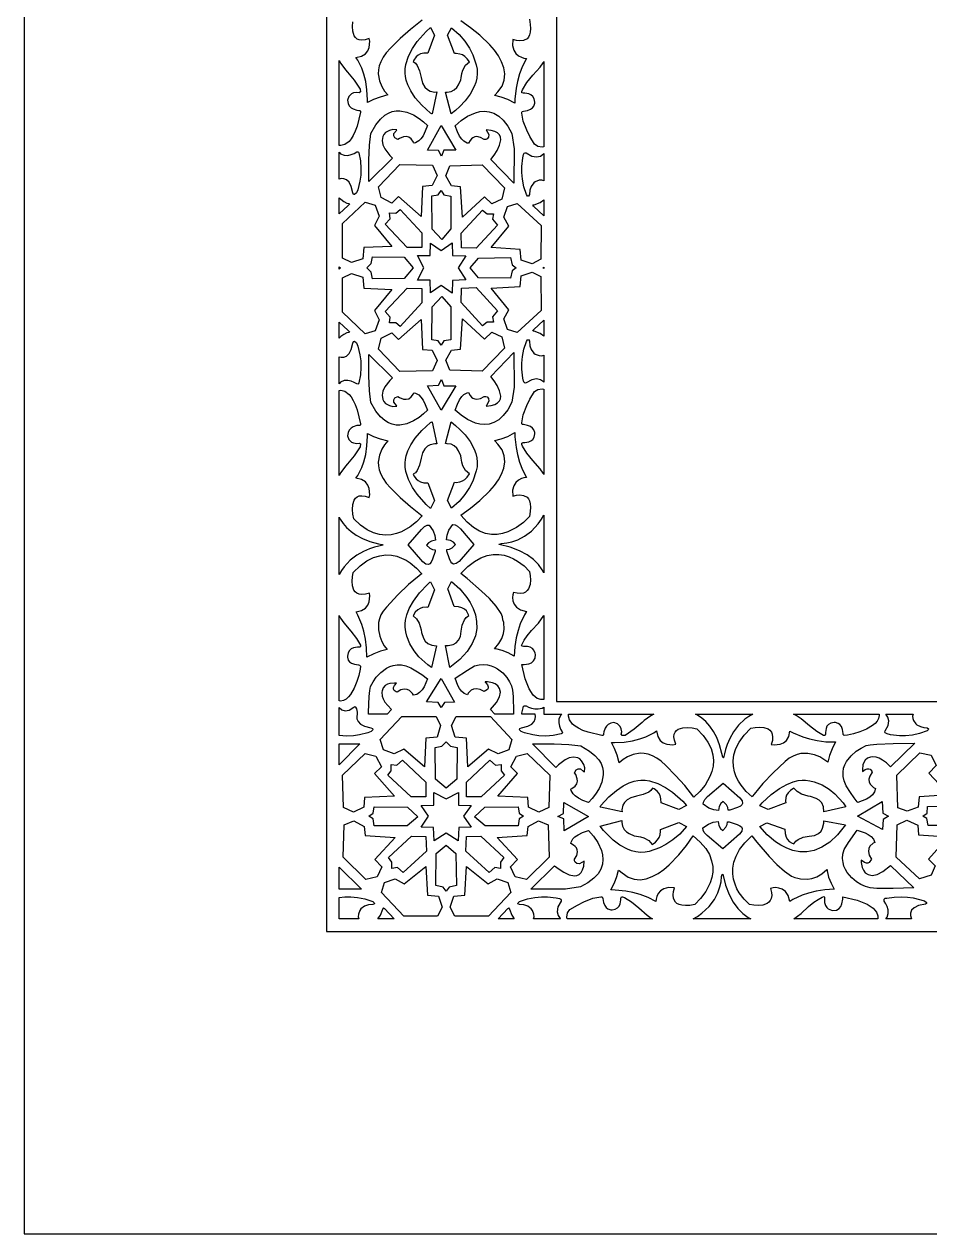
# Model space of a CAD drawing. Extents: x -350 to 350, y -350 to 350.
# Drawn here: x -350 to -62.4, y -350 to 34.1 of the extents above; entities that cross this region are included whole.
import ezdxf

# ---------------------------------------------------------------- set-up
doc = ezdxf.new("R2010")
doc.units = 0
doc.header["$MEASUREMENT"] = 0
doc.layers.add('LAYER_1', color=18, linetype='CONTINUOUS')
doc.layers.add('LAYER_2', color=174, linetype='CONTINUOUS')

msp = doc.modelspace()

# ---------------------------------------------------------------- linework, layer by layer
at = {"layer": 'LAYER_1'}
for points in [[(-350, -350), (350, -350), (350, 350), (-350, 350)], [(-220.96, 5.78), (-223.75, 8.34), (-225.81, 10.73), (-227.25, 12.89), (-228.18, 14.78), (-228.72, 16.34), (-228.96, 17.51), (-229.02, 18.52), (-229.01, 19.9), (-228.81, 21.26), (-227.97, 23.9), (-226.7, 26.36), (-225.2, 28.54), (-222.34, 31.79), (-221.03, 33.01), (-219.71, 30.54), (-221.8, 24.91), (-223.08, 24.9), (-224.12, 24.64), (-224.93, 24.21), (-225.55, 23.7), (-226.28, 22.68), (-226.48, 22.21), (-225.8, 21.7), (-225.24, 20.99), (-224.47, 19.29), (-223.97, 17.13), (-223.48, 15.37), (-222.79, 14.11), (-221.98, 13.29), (-221.13, 12.8), (-219.66, 12.51), (-219.02, 12.56), (-220.45, 5.65), (-220.6, 5.59)], [(-216.21, 12.47), (-216.04, 12.47), (-215.65, 12.49), (-214.41, 12.68), (-213.42, 13.19), (-212.64, 13.93), (-212.06, 14.77), (-211.39, 16.36), (-211.21, 17.08), (-211.06, 18.39), (-210.75, 19.47), (-209.87, 21.02), (-208.61, 22.09), (-209.31, 23.11), (-210.08, 23.84), (-210.87, 24.32), (-211.64, 24.6), (-212.87, 24.77), (-213.37, 24.74), (-215.62, 30.57), (-214.31, 32.95), (-211.93, 30.85), (-210.06, 28.64), (-208.63, 26.44), (-207.59, 24.38), (-206.44, 21.13), (-206.16, 19.84), (-206.12, 18.37), (-206.29, 16.94), (-206.63, 15.57), (-207.12, 14.25), (-208.44, 11.83), (-210.01, 9.72), (-211.63, 7.99), (-213.06, 6.69), (-214.47, 5.58)], [(-250, -4.44), (-250, 22.58), (-249.46, 21.63), (-248, 19.61), (-247.34, 18.88), (-245.22, 16.35), (-243.27, 13.48), (-243.22, 12.56), (-243.64, 12.28), (-244.42, 12.42), (-245.39, 12.26), (-246.12, 11.95), (-246.97, 11.11), (-247.3, 9.95), (-247.15, 8.93), (-246.76, 8.14), (-246.19, 7.56), (-245.55, 7.16), (-244.34, 6.75), (-243.79, 6.67), (-243.4, 6.68), (-243.24, 6.49), (-243.23, 6.16), (-244.26, 1.74), (-244.86, 0.07), (-245.5, -1.28), (-246.17, -2.35), (-246.85, -3.16), (-248.19, -4.15), (-249.41, -4.48)], [(-186.9, -4.74), (-187.93, -4.04), (-189.4, -1.61), (-190.45, 0.4), (-191.56, 3.31), (-191.97, 5.82), (-192.02, 6.19), (-191.83, 6.37), (-191.46, 6.44), (-190.16, 6.68), (-189.21, 7.06), (-188.56, 7.53), (-188.15, 8.05), (-187.83, 8.96), (-187.83, 9.36), (-188.03, 10.38), (-188.47, 11.12), (-189.08, 11.62), (-189.75, 11.93), (-191, 12.15), (-191.56, 12.15), (-191.95, 12.33), (-191.99, 12.72), (-191.81, 13.28), (-190.39, 15.52), (-188.51, 17.87), (-186.18, 20.46), (-185.24, 21.81), (-185, 22.24), (-185, -4.87), (-185.53, -4.95)], [(-240.53, -9.07), (-240.32, -4.31), (-239.93, -0.6), (-238.3, 2.14), (-236.88, 3.92), (-235.5, 5.15), (-234.31, 5.87), (-233.11, 6.33), (-231.92, 6.56), (-230.73, 6.59), (-228.45, 6.14), (-226.36, 5.25), (-224.57, 4.13), (-223.18, 3.04), (-221.94, 1.88), (-222.63, 0.06), (-223.35, -1.32), (-224.06, -2.31), (-224.72, -2.98), (-225.75, -3.61), (-226.16, -3.7), (-226.24, -3.64), (-226.41, -3.37), (-227.11, -2.36), (-227.9, -1.81), (-228.72, -1.62), (-229.51, -1.68), (-230.8, -2.18), (-231.32, -2.53), (-232.33, -2.04), (-232.68, -1.41), (-232.61, -0.65), (-231.8, 0.32), (-231.72, 0.56), (-232.92, 0.67), (-234.05, 0.35), (-235.23, -0.29), (-235.78, -0.9), (-236.14, -1.54), (-236.36, -2.88), (-236.08, -4.24), (-235.45, -5.54), (-233.89, -7.62), (-233.06, -8.46), (-240.54, -15.87)], [(-201.82, -8.88), (-200.73, -7.46), (-199.81, -5.99), (-199.03, -4.3), (-198.7, -2.59), (-198.79, -1.8), (-199.11, -1.08), (-199.68, -0.46), (-200.55, 0.03), (-201.75, 0.36), (-203.32, 0.52), (-202.44, -0.97), (-202.55, -1.82), (-202.99, -2.36), (-203.39, -2.51), (-203.94, -2.52), (-205.11, -1.87), (-206.27, -1.63), (-206.9, -1.71), (-207.54, -1.98), (-207.98, -2.3), (-208.41, -2.84), (-208.89, -3.74), (-209.31, -3.68), (-210.36, -3.1), (-211.03, -2.44), (-211.73, -1.45), (-212.44, -0.05), (-213.11, 1.83), (-211.26, 3.46), (-209.22, 4.83), (-206.69, 5.97), (-205.29, 6.32), (-203.83, 6.44), (-202.34, 6.28), (-200.83, 5.78), (-199.34, 4.9), (-197.88, 3.56), (-196.47, 1.72), (-195.15, -0.68), (-194.46, -5.47), (-194.48, -16.41)], [(-218.42, -6.05), (-221.99, -5.92), (-217.55, 1.86), (-212.97, -5.89), (-216.71, -5.92), (-217.48, -7.88)], [(-245.43, -19.96), (-245.65, -19.44), (-246.15, -17.43), (-246.84, -16.11), (-247.65, -15.34), (-248.5, -15), (-249.3, -14.96), (-249.97, -15.09), (-250, -15.1), (-250, -6.56), (-249.56, -7.04), (-248.41, -7.53), (-247.24, -7.58), (-246.14, -7.34), (-245.22, -6.97), (-244.37, -6.48), (-244.06, -6.41), (-243.86, -6.54), (-243.72, -6.82), (-243.22, -9.35), (-243.06, -11.72), (-243.15, -13.87), (-243.41, -15.75), (-244.11, -18.5), (-244.49, -19.51), (-245.07, -20.04)], [(-190.14, -20.49), (-190.5, -20), (-191.32, -17.52), (-191.79, -15.18), (-191.99, -13.04), (-191.98, -11.14), (-191.66, -8.37), (-191.42, -7.34), (-191.26, -6.91), (-190.98, -6.76), (-190.62, -6.79), (-188.79, -7.83), (-187.28, -8.09), (-186.05, -7.79), (-185.09, -7.1), (-185, -7), (-185, -15.62), (-185.68, -15.42), (-186.45, -15.46), (-187.7, -15.94), (-188.21, -16.28), (-189.05, -17.42), (-189.45, -18.64), (-189.56, -20.01), (-189.82, -20.55)], [(-231.11, -20.62), (-233.27, -22.74), (-236.67, -21), (-237.46, -17.57), (-230.68, -10.44), (-220.34, -10.69), (-218.9, -13.94), (-220.42, -17.19), (-223.49, -17.43), (-223.95, -26.94)], [(-211.44, -17.56), (-214.31, -17.26), (-216.08, -14.03), (-214.82, -10.89), (-204.62, -10.58), (-197.54, -17.84), (-198.31, -21.45), (-201.53, -22.93), (-203.89, -20.69), (-210.87, -27.16)], [(-220.51, -30.99), (-220.53, -20.46), (-218.53, -20.14), (-217.65, -18.76), (-216.8, -20.15), (-214.54, -20.49), (-214.56, -30.95), (-217.41, -34.29)], [(-250, -21.04), (-249.45, -21.53), (-248.52, -22.18), (-247.54, -22.72), (-246.77, -22.82), (-246.69, -23.08), (-247.08, -23.46), (-250, -26.11)], [(-248.9, -40.18), (-248.89, -29.24), (-241.75, -22.41), (-238.56, -23.4), (-237.28, -26.85), (-238.81, -29.86), (-233.26, -36.48), (-242.16, -36.87), (-242.48, -40.43), (-246.1, -41.57)], [(-192.23, -40.85), (-192.54, -37.42), (-201.68, -36.87), (-196.08, -30.01), (-197.75, -27.18), (-196.56, -23.79), (-193.42, -22.81), (-185.85, -29.84), (-185.9, -40.56), (-188.7, -42.02)], [(-188.3, -23.71), (-188.5, -23.42), (-188.39, -23.28), (-188.06, -23.25), (-186.21, -22.51), (-185, -21.67), (-185, -26.77)], [(-235.35, -29.47), (-233.8, -27.69), (-234.02, -25.84), (-231.98, -25.89), (-230.6, -24.77), (-223.7, -32.2), (-223.72, -36.81), (-228.39, -36.85)], [(-211.18, -36.91), (-211.24, -32.3), (-204.49, -24.99), (-203, -26.1), (-200.98, -26.11), (-201.27, -27.85), (-199.71, -29.72), (-206.53, -37.08)], [(-217.6, -48.88), (-220.99, -51.23), (-221.06, -47.24), (-225.16, -47.22), (-223.12, -43.32), (-225.16, -39.41), (-221.06, -39.39), (-220.99, -35.4), (-217.6, -37.76), (-214.09, -35.34), (-214.01, -39.33), (-209.8, -39.49), (-212.18, -43.32), (-209.8, -47.14), (-214.01, -47.31), (-214.09, -51.3)], [(-239.79, -44.69), (-241.19, -43.32), (-239.79, -41.95), (-239.4, -39.84), (-229.38, -39.95), (-226.49, -43.32), (-229.38, -46.68), (-239.4, -46.8)], [(-205.74, -46.44), (-208.42, -43.32), (-205.74, -40.2), (-195.6, -40.04), (-195.1, -42.35), (-193.76, -43.32), (-195.1, -44.28), (-195.6, -46.6)], [(-250, -42.97), (-249.56, -43.32), (-250, -43.67)], [(-248.89, -57.4), (-248.9, -46.45), (-246.1, -45.06), (-242.48, -46.21), (-242.16, -49.77), (-233.26, -50.16), (-238.81, -56.78), (-237.28, -59.79), (-238.56, -63.24), (-241.75, -64.23)], [(-196.56, -62.85), (-197.75, -59.46), (-196.08, -56.62), (-201.68, -49.77), (-192.54, -49.22), (-192.23, -45.78), (-188.7, -44.62), (-185.9, -46.07), (-185.85, -56.8), (-193.42, -63.83)], [(-185.32, -43.32), (-185, -43.12), (-185, -43.51)], [(-231.98, -60.75), (-234.02, -60.8), (-233.8, -58.94), (-235.35, -57.17), (-228.39, -49.79), (-223.72, -49.82), (-223.7, -54.44), (-230.6, -61.86)], [(-211.24, -54.33), (-211.18, -49.73), (-206.53, -49.56), (-199.71, -56.92), (-201.27, -58.79), (-200.98, -60.52), (-203, -60.54), (-204.49, -61.65)], [(-218.53, -66.5), (-220.53, -66.17), (-220.51, -55.65), (-217.41, -52.35), (-214.56, -55.69), (-214.54, -66.14), (-216.8, -66.49), (-217.65, -67.88)], [(-250, -60.52), (-247.08, -63.18), (-246.69, -63.56), (-246.77, -63.82), (-247.54, -63.92), (-248.52, -64.46), (-249.45, -65.1), (-250, -65.6)], [(-237.46, -69.06), (-236.67, -65.64), (-233.27, -63.89), (-231.11, -66.02), (-223.95, -59.7), (-223.49, -69.21), (-220.42, -69.45), (-218.9, -72.7), (-220.34, -75.94), (-230.68, -76.19)], [(-214.82, -75.75), (-216.08, -72.61), (-214.31, -69.38), (-211.44, -69.08), (-210.87, -59.48), (-203.89, -65.94), (-201.53, -63.71), (-198.31, -65.19), (-197.54, -68.8), (-204.62, -76.05)], [(-186.21, -64.13), (-188.06, -63.39), (-188.39, -63.36), (-188.5, -63.22), (-188.3, -62.93), (-185, -59.87), (-185, -64.96)], [(-244.37, -80.16), (-245.22, -79.67), (-246.14, -79.3), (-247.24, -79.06), (-248.41, -79.1), (-249.56, -79.6), (-250, -80.07), (-250, -71.53), (-249.97, -71.55), (-249.3, -71.68), (-248.5, -71.63), (-247.65, -71.29), (-246.84, -70.53), (-246.15, -69.2), (-245.65, -67.2), (-245.43, -66.68), (-245.07, -66.6), (-244.49, -67.13), (-244.11, -68.14), (-243.41, -70.88), (-243.15, -72.77), (-243.06, -74.92), (-243.22, -77.29), (-243.72, -79.82), (-243.86, -80.1), (-244.06, -80.22)], [(-191.26, -79.73), (-191.42, -79.3), (-191.66, -78.27), (-191.98, -75.49), (-191.99, -73.6), (-191.79, -71.45), (-191.32, -69.11), (-190.5, -66.63), (-190.14, -66.15), (-189.82, -66.09), (-189.56, -66.62), (-189.45, -68), (-189.05, -69.22), (-188.21, -70.36), (-187.7, -70.69), (-186.45, -71.17), (-185.68, -71.21), (-185, -71.02), (-185, -79.64), (-185.09, -79.53), (-186.05, -78.85), (-187.28, -78.55), (-188.79, -78.81), (-190.62, -79.84), (-190.98, -79.87)], [(-231.92, -93.2), (-233.11, -92.97), (-234.31, -92.51), (-235.5, -91.79), (-236.88, -90.55), (-238.3, -88.78), (-239.93, -86.04), (-240.32, -82.33), (-240.53, -77.57), (-240.54, -70.77), (-233.06, -78.18), (-233.89, -79.02), (-235.45, -81.1), (-236.08, -82.4), (-236.36, -83.76), (-236.14, -85.1), (-235.78, -85.74), (-235.23, -86.34), (-234.05, -86.99), (-232.92, -87.31), (-231.72, -87.2), (-231.8, -86.96), (-232.61, -85.99), (-232.68, -85.22), (-232.33, -84.6), (-231.32, -84.11), (-230.8, -84.46), (-229.51, -84.96), (-228.72, -85.02), (-227.9, -84.83), (-227.11, -84.27), (-226.41, -83.27), (-226.24, -83), (-226.16, -82.93), (-225.75, -83.03), (-224.72, -83.66), (-224.06, -84.33), (-223.35, -85.32), (-222.63, -86.7), (-221.94, -88.52), (-223.18, -89.68), (-224.57, -90.77), (-226.36, -91.88), (-228.45, -92.78), (-230.73, -93.22)], [(-205.29, -92.96), (-206.69, -92.61), (-209.22, -91.47), (-211.26, -90.1), (-213.11, -88.47), (-212.44, -86.59), (-211.73, -85.19), (-211.03, -84.19), (-210.36, -83.54), (-209.31, -82.96), (-208.89, -82.89), (-208.41, -83.8), (-207.98, -84.34), (-207.54, -84.66), (-206.9, -84.93), (-206.27, -85), (-205.11, -84.77), (-203.94, -84.12), (-203.39, -84.13), (-202.99, -84.28), (-202.55, -84.82), (-202.44, -85.66), (-203.32, -87.16), (-201.75, -87), (-200.55, -86.66), (-199.68, -86.17), (-199.11, -85.56), (-198.79, -84.84), (-198.7, -84.04), (-199.03, -82.34), (-199.81, -80.65), (-200.73, -79.18), (-201.82, -77.75), (-194.48, -70.22), (-194.46, -81.16), (-195.15, -85.96), (-196.47, -88.36), (-197.88, -90.2), (-199.34, -91.53), (-200.83, -92.42), (-202.34, -92.92), (-203.83, -93.08)], [(-221.99, -80.72), (-218.42, -80.59), (-217.48, -78.76), (-216.71, -80.72), (-212.97, -80.75), (-217.55, -88.5)], [(-250, -82.19), (-249.41, -82.15), (-248.19, -82.49), (-246.85, -83.47), (-246.17, -84.29), (-245.5, -85.36), (-244.86, -86.71), (-244.26, -88.38), (-243.23, -92.79), (-243.24, -93.13), (-243.4, -93.31), (-243.79, -93.31), (-244.34, -93.39), (-245.55, -93.79), (-246.19, -94.2), (-246.76, -94.78), (-247.15, -95.56), (-247.3, -96.59), (-246.97, -97.75), (-246.12, -98.59), (-245.39, -98.89), (-244.42, -99.06), (-243.64, -98.92), (-243.22, -99.2), (-243.27, -100.12), (-245.22, -102.98), (-247.34, -105.52), (-248, -106.25), (-249.46, -108.26), (-250, -109.21)], [(-185.24, -108.45), (-186.18, -107.1), (-188.51, -104.51), (-190.39, -102.16), (-191.81, -99.92), (-191.99, -99.35), (-191.95, -98.96), (-191.56, -98.79), (-191, -98.79), (-189.75, -98.57), (-189.08, -98.26), (-188.47, -97.76), (-188.03, -97.02), (-187.83, -96), (-187.83, -95.6), (-188.15, -94.68), (-188.56, -94.17), (-189.21, -93.7), (-190.16, -93.31), (-191.46, -93.08), (-191.83, -93.01), (-192.02, -92.83), (-191.97, -92.46), (-191.56, -89.94), (-190.45, -87.03), (-189.4, -85.03), (-187.93, -82.59), (-186.9, -81.89), (-185.53, -81.69), (-185, -81.76), (-185, -108.88)], [(-237.13, -127.99), (-239.1, -127.43), (-241.14, -126.44), (-243.24, -124.96), (-245.38, -122.95), (-245.64, -121.47), (-245.76, -120.03), (-245.67, -118.46), (-245.24, -117.03), (-244.85, -116.45), (-244.32, -116.01), (-243.63, -115.73), (-242.76, -115.65), (-241.7, -115.8), (-240.43, -116.22), (-240.3, -115.33), (-240.44, -113.36), (-240.86, -112.27), (-241.64, -111.28), (-242.88, -110.52), (-244.67, -110.11), (-244.1, -109.25), (-242.84, -106.72), (-242.17, -104.83), (-241.57, -102.54), (-241.15, -99.84), (-240.97, -96.75), (-240.98, -96.01), (-241, -95.84), (-239.07, -96.79), (-237.01, -97.59), (-234.55, -98.26), (-235.57, -99.47), (-236.44, -100.88), (-237.2, -102.73), (-237.57, -104.95), (-237.52, -106.17), (-237.28, -107.46), (-236.8, -108.81), (-236.06, -110.2), (-235.02, -111.63), (-233.65, -113.1), (-230.57, -116.17), (-227.37, -119.07), (-223.64, -122.02), (-225.42, -123.9), (-227.49, -125.56), (-230.2, -127.1), (-231.76, -127.68), (-233.45, -128.06), (-235.24, -128.18)], [(-222.34, -118.43), (-225.2, -115.18), (-226.7, -112.99), (-227.97, -110.54), (-228.81, -107.9), (-229.01, -106.54), (-229.02, -105.16), (-228.96, -104.15), (-228.72, -102.97), (-228.18, -101.42), (-227.25, -99.53), (-225.81, -97.37), (-223.75, -94.98), (-220.96, -92.42), (-220.6, -92.23), (-220.45, -92.28), (-219.02, -99.2), (-219.66, -99.14), (-221.13, -99.44), (-221.98, -99.92), (-222.79, -100.75), (-223.48, -102), (-223.97, -103.77), (-224.47, -105.92), (-225.24, -107.62), (-225.8, -108.34), (-226.48, -108.85), (-226.28, -109.32), (-225.55, -110.33), (-224.93, -110.85), (-224.12, -111.28), (-223.08, -111.53), (-221.8, -111.55), (-219.71, -117.17), (-221.03, -119.65)], [(-215.62, -117.21), (-213.37, -111.38), (-212.87, -111.41), (-211.64, -111.24), (-210.87, -110.96), (-210.08, -110.48), (-209.31, -109.75), (-208.61, -108.73), (-209.87, -107.66), (-210.75, -106.11), (-211.06, -105.03), (-211.21, -103.71), (-211.39, -102.99), (-212.06, -101.41), (-212.64, -100.56), (-213.42, -99.83), (-214.41, -99.32), (-215.65, -99.13), (-216.04, -99.11), (-216.21, -99.11), (-214.47, -92.21), (-213.06, -93.32), (-211.63, -94.63), (-210.01, -96.36), (-208.44, -98.46), (-207.12, -100.89), (-206.63, -102.2), (-206.29, -103.58), (-206.12, -105), (-206.16, -106.48), (-206.44, -107.77), (-207.59, -111.02), (-208.63, -113.08), (-210.06, -115.27), (-211.93, -117.48), (-214.31, -119.59)], [(-203.47, -127.62), (-205.39, -126.9), (-207.36, -125.72), (-209.34, -124.03), (-211.32, -121.77), (-208.25, -119.61), (-205.29, -117.2), (-202.16, -114.14), (-200.71, -112.43), (-199.43, -110.63), (-198.41, -108.76), (-197.71, -106.85), (-197.4, -104.92), (-197.56, -102.99), (-198.26, -101.09), (-199.57, -99.24), (-200.41, -98.29), (-200.51, -98.06), (-198.5, -97.56), (-196.48, -96.8), (-194.18, -95.6), (-194.16, -96.94), (-193.81, -100.36), (-193.38, -102.57), (-192.72, -104.96), (-191.78, -107.42), (-190.49, -109.85), (-191.3, -109.97), (-192.11, -110.22), (-193.02, -110.68), (-193.87, -111.4), (-194.55, -112.46), (-194.91, -113.9), (-194.82, -115.81), (-193.71, -115.5), (-192.62, -115.38), (-191.43, -115.52), (-190.34, -116.1), (-189.88, -116.61), (-189.53, -117.3), (-189.3, -118.19), (-189.21, -119.31), (-189.29, -120.66), (-189.56, -122.28), (-191.48, -124.13), (-193.66, -125.73), (-196.48, -127.16), (-198.09, -127.66), (-199.8, -127.95), (-201.6, -127.95)], [(-250, -122.49), (-249.67, -123.11), (-248.76, -124.46), (-247.62, -125.78), (-246.22, -127.04), (-244.54, -128.22), (-242.55, -129.27), (-240.23, -130.16), (-237.55, -130.87), (-236.35, -131.13), (-236.13, -131.25), (-236.15, -131.38), (-237.37, -131.66), (-238.82, -132.02), (-240.38, -132.55), (-242.29, -133.38), (-244.38, -134.56), (-246.47, -136.15), (-248.42, -138.2), (-249.28, -139.41), (-250, -140.67)], [(-185.48, -139.17), (-186.7, -137.51), (-188.28, -135.92), (-190.28, -134.46), (-192.75, -133.14), (-195.71, -132.03), (-199.23, -131.15), (-199.14, -131), (-198.47, -130.77), (-196.71, -130.6), (-195.13, -130.27), (-193.23, -129.61), (-191.13, -128.52), (-188.95, -126.87), (-186.8, -124.54), (-185.77, -123.09), (-185, -121.78), (-185, -140.09)], [(-222.49, -137.34), (-223.47, -136.62), (-228.06, -131.24), (-223.84, -126.33), (-222.87, -125.43), (-222.09, -125.03), (-221.38, -124.96), (-220.17, -126.76), (-219.6, -128.31), (-219.43, -129.8), (-220.71, -130.05), (-221.59, -130.57), (-222.27, -131.32), (-221.23, -132.29), (-220.35, -132.74), (-219.51, -132.84), (-219.48, -132.93), (-219.49, -133.36), (-220.34, -135.84), (-220.78, -136.75), (-221.17, -137.25), (-221.61, -137.47)], [(-214.17, -137.1), (-214.56, -136.6), (-215, -135.69), (-215.84, -133.2), (-215.85, -132.77), (-215.81, -132.69), (-214.97, -132.59), (-214.09, -132.15), (-213.05, -131.18), (-213.72, -130.43), (-214.6, -129.9), (-215.88, -129.64), (-215.7, -128.15), (-215.12, -126.61), (-213.91, -124.82), (-213.2, -124.89), (-212.42, -125.29), (-211.46, -126.2), (-207.26, -131.13), (-211.87, -136.48), (-212.85, -137.2), (-213.73, -137.33)], [(-196.33, -165.54), (-198.22, -164.78), (-200.29, -164.29), (-200.53, -164.28), (-200.68, -164.22), (-199.25, -162.6), (-198.32, -160.98), (-197.8, -159.43), (-197.6, -158.02), (-197.75, -155.85), (-197.97, -155.01), (-198.15, -154.07), (-198.6, -153.02), (-200.15, -150.72), (-202.3, -148.29), (-204.75, -145.9), (-209.31, -141.96), (-211.38, -140.33), (-209.18, -138.14), (-207.03, -136.5), (-204.96, -135.35), (-202.96, -134.64), (-201.05, -134.31), (-199.25, -134.31), (-197.56, -134.57), (-196, -135.04), (-194.58, -135.67), (-193.31, -136.4), (-191.28, -137.92), (-189.53, -139.69), (-189.31, -141.04), (-189.24, -142.39), (-189.37, -143.86), (-189.85, -145.22), (-190.26, -145.79), (-190.8, -146.25), (-191.5, -146.56), (-192.37, -146.69), (-193.42, -146.62), (-194.68, -146.33), (-194.85, -147.14), (-194.91, -147.99), (-194.8, -149), (-194.42, -150.06), (-193.65, -151.05), (-192.39, -151.87), (-190.53, -152.42), (-191.14, -153.45), (-192.48, -156.34), (-193.19, -158.39), (-193.82, -160.8), (-194.26, -163.53), (-194.43, -166.55)], [(-241.26, -163.91), (-241.6, -161.16), (-242.14, -158.7), (-242.78, -156.58), (-244.03, -153.55), (-244.61, -152.46), (-242.87, -152.09), (-241.66, -151.37), (-240.88, -150.42), (-240.45, -149.36), (-240.26, -147.43), (-240.36, -146.57), (-241.66, -146.9), (-242.74, -146.99), (-243.62, -146.87), (-244.33, -146.58), (-244.88, -146.14), (-245.29, -145.58), (-245.75, -144.23), (-245.86, -142.76), (-245.76, -141.42), (-245.51, -140.06), (-243.3, -137.94), (-241.15, -136.37), (-239.07, -135.31), (-237.07, -134.68), (-235.17, -134.44), (-233.38, -134.52), (-231.7, -134.87), (-230.15, -135.43), (-228.75, -136.14), (-227.49, -136.94), (-225.48, -138.6), (-223.76, -140.47), (-223.91, -140.59), (-224.59, -141.1), (-228.01, -143.87), (-231.39, -147.14), (-235.01, -151.01), (-235.99, -152.26), (-236.71, -153.5), (-237.2, -154.72), (-237.48, -155.92), (-237.55, -158.19), (-237.12, -160.23), (-236.42, -161.96), (-235.65, -163.3), (-234.77, -164.46), (-236.9, -165.03), (-238.99, -165.85), (-241.21, -166.91)], [(-221.87, -169.33), (-224.65, -166.76), (-226.16, -164.92), (-227.51, -162.72), (-228.51, -160.2), (-228.83, -158.83), (-229, -157.39), (-229.03, -156.35), (-228.9, -155.11), (-228.5, -153.47), (-227.71, -151.46), (-226.42, -149.13), (-224.51, -146.53), (-221.86, -143.71), (-221.19, -143.09), (-220.94, -142.94), (-219.74, -145.53), (-221.85, -151.13), (-222.34, -151.05), (-223.53, -151.14), (-224.28, -151.4), (-225.05, -151.88), (-225.81, -152.64), (-226.5, -153.75), (-225.4, -154.73), (-224.55, -156.11), (-223.96, -158.23), (-223.85, -159.05), (-223.26, -160.84), (-222.66, -161.78), (-221.79, -162.59), (-220.6, -163.13), (-219.03, -163.28), (-220.62, -170.23)], [(-216.18, -163.23), (-215.42, -163.24), (-213.76, -162.87), (-212.87, -162.36), (-212.08, -161.53), (-211.51, -160.31), (-211.28, -158.62), (-210.92, -156.71), (-210.2, -155.08), (-209.62, -154.32), (-208.85, -153.68), (-208.99, -153.23), (-209.59, -152.23), (-210.18, -151.71), (-210.99, -151.25), (-212.09, -150.95), (-213.5, -150.86), (-215.51, -145.18), (-214.29, -142.89), (-211.71, -145.24), (-209.46, -147.94), (-208.39, -149.6), (-207.45, -151.44), (-206.74, -153.44), (-206.33, -155.57), (-206.3, -157.83), (-206.74, -160.18), (-207.74, -162.61), (-209.36, -165.1), (-211.7, -167.62), (-214.83, -170.16)], [(-250, -180.79), (-250, -153.63), (-249.54, -154.49), (-248.49, -156.04), (-246.25, -158.66), (-244.49, -160.98), (-243.25, -163.12), (-243.25, -163.46), (-243.35, -163.69), (-243.6, -163.78), (-244.18, -163.76), (-245.46, -163.94), (-246.14, -164.24), (-246.74, -164.74), (-247.17, -165.49), (-247.35, -166.54), (-247.36, -166.94), (-247.08, -167.84), (-246.69, -168.34), (-246.05, -168.8), (-245.11, -169.17), (-243.81, -169.38), (-243.52, -169.4), (-243.19, -169.71), (-243.33, -170.74), (-243.78, -172.69), (-244.36, -174.63), (-245.22, -176.75), (-246.36, -178.71), (-247.04, -179.53), (-247.81, -180.19), (-248.65, -180.63), (-249.58, -180.83)], [(-187.11, -179.99), (-188.38, -178.93), (-189.67, -176.96), (-190.9, -173.81), (-191.97, -169.25), (-191.27, -169.26), (-189.74, -169.01), (-188.93, -168.66), (-188.25, -168.09), (-187.79, -167.25), (-187.67, -166.09), (-187.74, -165.63), (-188.17, -164.65), (-188.62, -164.15), (-189.29, -163.74), (-190.21, -163.5), (-191.43, -163.49), (-191.86, -163.46), (-192.05, -163.25), (-191.92, -162.74), (-191.2, -161.46), (-190.25, -160.09), (-188.88, -158.43), (-186.67, -156.07), (-185.01, -153.69), (-185, -153.67), (-185, -180.33), (-185.03, -180.34), (-185.96, -180.38)], [(-240.68, -184.32), (-240.48, -179.4), (-240.3, -177.47), (-240.05, -176.24), (-239.23, -174.75), (-238.21, -173.3), (-236.8, -171.76), (-234.99, -170.4), (-233.95, -169.88), (-232.8, -169.52), (-231.56, -169.33), (-230.23, -169.37), (-228.8, -169.67), (-227.28, -170.26), (-225.12, -171.52), (-223.42, -172.62), (-222.21, -173.6), (-222.09, -173.66), (-221.99, -173.78), (-223.05, -176.37), (-223.67, -177.32), (-224.43, -178.16), (-225.34, -178.75), (-226.4, -178.99), (-226.72, -178.46), (-227.69, -177.51), (-228.42, -177.16), (-229.31, -177.05), (-230.36, -177.3), (-231.57, -178.02), (-231.91, -177.9), (-232.51, -177.45), (-232.69, -177.07), (-232.69, -176.57), (-232.41, -175.94), (-231.78, -175.16), (-232.43, -175.12), (-233.88, -175.25), (-234.69, -175.51), (-235.43, -175.94), (-236.02, -176.62), (-236.35, -177.58), (-236.43, -178.02), (-236.3, -179.26), (-236, -180.13), (-235.44, -181.15), (-234.57, -182.3), (-233.32, -183.57), (-234.75, -184.97), (-240.68, -184.97)], [(-201.98, -183.57), (-200.03, -181.26), (-199.1, -179.52), (-198.79, -178.03), (-199.07, -176.85), (-199.65, -176), (-200.42, -175.41), (-201.29, -175.04), (-202.87, -174.77), (-203.58, -174.76), (-203.6, -174.8), (-203.38, -175.04), (-202.85, -175.72), (-202.65, -176.3), (-202.71, -176.78), (-202.93, -177.17), (-203.93, -177.83), (-205.26, -177.14), (-206.39, -176.91), (-207.31, -177.03), (-208.05, -177.39), (-208.99, -178.35), (-209.29, -178.87), (-210.31, -178.41), (-211.15, -177.7), (-211.82, -176.84), (-212.34, -175.93), (-213.16, -173.59), (-209.27, -171.01), (-207.03, -169.65), (-205.53, -169.32), (-204.15, -169.22), (-202.87, -169.33), (-201.7, -169.61), (-200.63, -170.04), (-199.67, -170.59), (-198.04, -171.92), (-196.8, -173.37), (-195.94, -174.69), (-195.26, -176.04), (-194.9, -177.43), (-194.69, -179.43), (-194.6, -184.28), (-194.62, -184.97), (-200.53, -184.97)], [(-218.53, -181.25), (-222.27, -181.04), (-217.6, -173.65), (-213.34, -181.15), (-216.58, -181.34), (-217.65, -182.93)], [(-250, -185), (-250, -182.92), (-249.16, -183.6), (-248.11, -183.93), (-246.85, -183.71), (-245.37, -182.76), (-245.04, -182.61), (-244.76, -182.75), (-244.53, -183.33), (-244.3, -184.41), (-244.23, -185.01), (-244.24, -185.03), (-244.37, -185.7), (-244.33, -186.5), (-243.99, -187.35), (-243.23, -188.16), (-241.9, -188.85), (-239.89, -189.35), (-239.38, -189.57), (-239.3, -189.93), (-239.83, -190.51), (-240.84, -190.89), (-243.58, -191.59), (-245.46, -191.85), (-247.62, -191.94), (-249.99, -191.78), (-250, -191.77)], [(-179.26, -185), (-179.74, -185.44), (-180.23, -186.59), (-180.28, -187.76), (-180.04, -188.86), (-179.67, -189.78), (-179.18, -190.63), (-179.11, -190.94), (-179.24, -191.14), (-179.51, -191.28), (-182.05, -191.78), (-184.41, -191.94), (-186.57, -191.85), (-188.45, -191.59), (-191.19, -190.89), (-192.2, -190.51), (-192.74, -189.93), (-192.66, -189.57), (-192.14, -189.35), (-190.13, -188.85), (-188.81, -188.16), (-188.04, -187.35), (-187.7, -186.5), (-187.66, -185.7), (-187.79, -185.03), (-187.8, -185.02), (-191.96, -184.99), (-191.94, -184.71), (-191.58, -183.02), (-191.53, -182.63), (-191.25, -182.41), (-190.61, -182.41), (-189.82, -182.77), (-188.96, -183.07), (-187.91, -183.29), (-186.75, -183.34), (-185.58, -183.09), (-185, -182.75), (-185, -184.99)], [(-229.48, -196.08), (-232.49, -197.64), (-235.94, -196.33), (-236.93, -193.08), (-230.1, -185.79), (-219.15, -185.78), (-217.76, -188.64), (-218.9, -192.33), (-222.47, -192.66), (-222.86, -201.74)], [(-209.57, -192.66), (-213.13, -192.33), (-214.27, -188.64), (-212.88, -185.78), (-201.93, -185.79), (-195.11, -193.08), (-196.1, -196.33), (-199.55, -197.64), (-202.55, -196.08), (-209.17, -201.74)], [(-160.42, -191.36), (-160.28, -190.58), (-160.44, -189.61), (-160.75, -188.88), (-161.58, -188.03), (-162.74, -187.7), (-163.77, -187.85), (-164.56, -188.24), (-165.14, -188.81), (-165.54, -189.45), (-165.95, -190.66), (-166.03, -191.21), (-166.02, -191.6), (-166.21, -191.76), (-166.54, -191.77), (-170.96, -190.74), (-172.63, -190.14), (-173.98, -189.5), (-175.05, -188.83), (-175.86, -188.15), (-176.85, -186.81), (-177.18, -185.59), (-177.14, -185), (-150.12, -185), (-151.07, -185.54), (-153.09, -187), (-153.81, -187.66), (-156.35, -189.78), (-159.21, -191.73), (-160.14, -191.78)], [(-128.21, -198.65), (-128.47, -197.45), (-129.17, -194.77), (-130.07, -192.45), (-131.12, -190.46), (-132.29, -188.78), (-133.55, -187.38), (-134.88, -186.24), (-136.22, -185.33), (-136.84, -185), (-118.66, -185), (-119.93, -185.72), (-121.14, -186.58), (-123.18, -188.53), (-124.77, -190.62), (-125.96, -192.71), (-126.79, -194.62), (-127.32, -196.18), (-127.68, -197.63), (-127.95, -198.85), (-128.08, -198.87)], [(-89.94, -191.48), (-89.95, -191.19), (-90.16, -189.89), (-90.53, -188.95), (-90.99, -188.31), (-91.49, -187.92), (-92.4, -187.64), (-92.8, -187.65), (-93.85, -187.83), (-94.6, -188.26), (-95.1, -188.86), (-95.39, -189.54), (-95.58, -190.82), (-95.55, -191.4), (-95.65, -191.65), (-95.88, -191.75), (-96.22, -191.75), (-98.36, -190.51), (-100.67, -188.75), (-103.29, -186.51), (-104.85, -185.46), (-105.71, -185), (-78.55, -185), (-78.51, -185.42), (-78.7, -186.35), (-79.15, -187.19), (-79.8, -187.96), (-80.62, -188.64), (-82.59, -189.78), (-84.71, -190.64), (-86.64, -191.22), (-88.6, -191.67), (-89.63, -191.81)], [(-72.06, -191.87), (-74.92, -191.52), (-76.01, -191.25), (-76.59, -190.98), (-76.73, -190.67), (-76.57, -190.29), (-75.62, -188.6), (-75.41, -187.16), (-75.74, -185.95), (-76.41, -185), (-67.76, -185), (-67.93, -185.61), (-67.88, -186.37), (-67.64, -187.04), (-66.93, -188.04), (-66.53, -188.41), (-65.43, -188.95), (-64.37, -189.22), (-63.26, -189.32), (-62.9, -189.69), (-62.94, -189.99), (-63.28, -190.26), (-65.67, -191.16), (-67.98, -191.67), (-70.13, -191.88)], [(-140.27, -207.63), (-143.16, -204.43), (-146.24, -201.35), (-147.7, -199.98), (-149.13, -198.94), (-150.53, -198.2), (-151.87, -197.72), (-153.16, -197.48), (-154.39, -197.43), (-156.6, -197.8), (-158.45, -198.56), (-159.86, -199.43), (-161.07, -200.45), (-161.75, -197.99), (-162.55, -195.93), (-163.49, -194), (-163.33, -194.02), (-162.59, -194.03), (-159.49, -193.85), (-156.8, -193.43), (-154.51, -192.83), (-152.62, -192.16), (-150.08, -190.9), (-149.23, -190.33), (-148.82, -192.12), (-148.06, -193.36), (-147.07, -194.14), (-145.98, -194.56), (-144, -194.7), (-143.12, -194.57), (-143.54, -193.3), (-143.69, -192.24), (-143.61, -191.37), (-143.33, -190.68), (-142.88, -190.15), (-142.3, -189.76), (-140.87, -189.33), (-139.31, -189.24), (-137.86, -189.36), (-136.39, -189.62), (-134.37, -191.76), (-132.9, -193.86), (-131.9, -195.9), (-131.34, -197.87), (-131.15, -199.76), (-131.27, -201.55), (-131.66, -203.24), (-132.24, -204.8), (-133.78, -207.51), (-135.44, -209.58), (-137.32, -211.36)], [(-120.74, -209.52), (-122.39, -207.51), (-123.2, -206.25), (-123.91, -204.85), (-124.46, -203.3), (-124.81, -201.62), (-124.9, -199.83), (-124.65, -197.93), (-124.03, -195.93), (-122.96, -193.85), (-121.4, -191.7), (-119.28, -189.49), (-117.92, -189.24), (-116.57, -189.14), (-115.11, -189.25), (-113.76, -189.71), (-113.2, -190.12), (-112.76, -190.67), (-112.46, -191.38), (-112.35, -192.26), (-112.44, -193.34), (-112.77, -194.64), (-111.9, -194.74), (-109.98, -194.55), (-108.92, -194.12), (-107.97, -193.34), (-107.25, -192.13), (-106.87, -190.39), (-105.78, -190.97), (-102.75, -192.22), (-100.64, -192.86), (-98.18, -193.4), (-95.42, -193.74), (-92.42, -193.79), (-93.48, -196.01), (-94.31, -198.1), (-94.87, -200.23), (-96.04, -199.35), (-97.37, -198.58), (-99.1, -197.88), (-101.14, -197.45), (-103.41, -197.52), (-104.61, -197.8), (-105.84, -198.29), (-107.08, -199.01), (-108.33, -199.99), (-112.2, -203.61), (-115.47, -206.99), (-118.24, -210.41), (-118.75, -211.09), (-118.86, -211.24)], [(-250, -194.47), (-243.47, -194.46), (-250, -201.05)], [(-219.38, -205.62), (-219.5, -195.6), (-217.39, -195.21), (-216.02, -193.81), (-214.65, -195.21), (-212.54, -195.6), (-212.65, -205.62), (-216.02, -208.51)], [(-172.64, -212.37), (-174.02, -211.65), (-175.01, -210.94), (-175.68, -210.28), (-176.31, -209.25), (-176.4, -208.84), (-176.33, -208.76), (-176.07, -208.59), (-175.06, -207.89), (-174.51, -207.1), (-174.31, -206.28), (-174.38, -205.49), (-174.88, -204.2), (-175.22, -203.68), (-174.74, -202.67), (-174.11, -202.32), (-173.35, -202.39), (-172.38, -203.2), (-172.13, -203.28), (-172.03, -202.08), (-172.35, -200.95), (-172.99, -199.77), (-173.59, -199.22), (-174.23, -198.86), (-175.58, -198.64), (-176.94, -198.92), (-178.24, -199.55), (-180.32, -201.11), (-181.15, -201.94), (-188.56, -194.46), (-181.77, -194.47), (-177.01, -194.68), (-173.3, -195.07), (-170.55, -196.7), (-168.78, -198.12), (-167.55, -199.5), (-166.82, -200.69), (-166.36, -201.89), (-166.14, -203.08), (-166.11, -204.27), (-166.55, -206.55), (-167.45, -208.64), (-168.56, -210.43), (-169.66, -211.82), (-170.81, -213.06)], [(-85.4, -212.91), (-85.46, -212.79), (-86.51, -211.58), (-87.67, -209.88), (-89.01, -207.72), (-89.64, -206.2), (-89.95, -204.77), (-89.99, -203.44), (-89.8, -202.2), (-89.41, -201.05), (-88.86, -200.01), (-87.42, -198.2), (-85.78, -196.79), (-84.24, -195.77), (-82.65, -194.95), (-81.36, -194.7), (-79.3, -194.52), (-74.08, -194.32), (-67.15, -194.26), (-74.88, -201.68), (-76.22, -200.43), (-77.45, -199.56), (-78.53, -199), (-79.46, -198.7), (-80.76, -198.57), (-81.23, -198.65), (-82.25, -198.98), (-82.97, -199.57), (-83.44, -200.31), (-83.71, -201.12), (-83.85, -202.57), (-83.8, -203.22), (-82.98, -202.59), (-82.31, -202.31), (-81.78, -202.31), (-81.38, -202.49), (-80.9, -203.09), (-80.76, -203.43), (-81.53, -204.64), (-81.79, -205.69), (-81.68, -206.58), (-81.31, -207.31), (-80.3, -208.28), (-79.74, -208.6), (-79.99, -209.66), (-80.62, -210.57), (-81.51, -211.33), (-82.52, -211.95), (-85.27, -213.01)], [(-248.64, -214.66), (-248.89, -204.32), (-241.76, -197.54), (-238.34, -198.33), (-236.59, -201.73), (-238.72, -203.89), (-232.4, -211.05), (-241.9, -211.51), (-242.15, -214.58), (-245.4, -216.1)], [(-234.56, -204.4), (-233.45, -203.02), (-233.5, -200.98), (-231.64, -201.2), (-229.86, -199.65), (-222.48, -206.61), (-222.52, -211.28), (-227.13, -211.3)], [(-209.51, -211.28), (-209.55, -206.61), (-202.17, -199.65), (-200.39, -201.2), (-198.54, -200.98), (-198.59, -203.02), (-197.47, -204.4), (-204.9, -211.3)], [(-189.89, -214.58), (-190.13, -211.51), (-199.64, -211.05), (-193.32, -203.89), (-195.44, -201.73), (-193.7, -198.33), (-190.27, -197.54), (-183.14, -204.32), (-183.39, -214.66), (-186.63, -216.1)], [(-72.64, -214.73), (-72.91, -204.36), (-65.63, -197.31), (-62.04, -198.05), (-60.45, -201.3), (-62.73, -203.73), (-56.33, -210.62), (-65.83, -211.21), (-66.14, -214.51), (-69.59, -215.79)], [(-167.05, -214.55), (-167.11, -214.4), (-166.92, -214.04), (-164.36, -211.25), (-161.97, -209.19), (-159.81, -207.75), (-157.92, -206.82), (-156.36, -206.28), (-155.18, -206.04), (-154.18, -205.98), (-152.8, -205.99), (-151.43, -206.19), (-148.79, -207.03), (-146.34, -208.3), (-144.16, -209.8), (-140.91, -212.66), (-139.68, -213.97), (-142.16, -215.29), (-147.79, -213.2), (-147.8, -211.92), (-148.06, -210.88), (-148.48, -210.07), (-149, -209.45), (-150.01, -208.72), (-150.49, -208.52), (-151, -209.2), (-151.71, -209.76), (-153.41, -210.53), (-155.57, -211.03), (-157.33, -211.52), (-158.58, -212.21), (-159.41, -213.02), (-159.9, -213.87), (-160.19, -215.34), (-160.14, -215.98)], [(-131.03, -215.4), (-132.58, -214.83), (-134.37, -213.62), (-134.3, -212.91), (-133.91, -212.13), (-133, -211.16), (-128.1, -206.94), (-122.72, -211.53), (-121.99, -212.51), (-121.87, -213.39), (-122.09, -213.83), (-122.59, -214.22), (-123.5, -214.66), (-125.98, -215.51), (-126.41, -215.52), (-126.49, -215.49), (-126.6, -214.65), (-127.04, -213.77), (-128.02, -212.73), (-128.76, -213.41), (-129.28, -214.29), (-129.54, -215.57)], [(-96.21, -214.4), (-96.75, -213.21), (-97.56, -212.34), (-98.5, -211.74), (-100.29, -211.15), (-101.11, -211.04), (-103.22, -210.45), (-104.6, -209.6), (-105.59, -208.5), (-106.69, -209.19), (-107.46, -209.95), (-107.94, -210.72), (-108.19, -211.47), (-108.28, -212.66), (-108.21, -213.15), (-113.81, -215.26), (-116.4, -214.06), (-116.25, -213.81), (-115.63, -213.14), (-112.8, -210.49), (-110.2, -208.58), (-107.88, -207.29), (-105.87, -206.5), (-104.22, -206.1), (-102.99, -205.97), (-101.95, -206), (-100.5, -206.17), (-99.13, -206.49), (-96.61, -207.49), (-94.42, -208.84), (-92.57, -210.35), (-90, -213.13), (-89.11, -214.38), (-96.05, -215.97)], [(-220, -220.99), (-224, -220.91), (-221.58, -217.4), (-223.93, -214.01), (-219.94, -213.94), (-219.92, -209.84), (-216.02, -211.88), (-212.11, -209.84), (-212.09, -213.94), (-208.1, -214.01), (-210.46, -217.4), (-208.04, -220.91), (-212.03, -220.99), (-212.19, -225.2), (-216.02, -222.82), (-219.84, -225.2)], [(-239.19, -218.2), (-240.58, -217.35), (-239.2, -216.47), (-238.87, -214.47), (-228.34, -214.49), (-225.05, -217.59), (-228.39, -220.44), (-238.84, -220.46)], [(-203.65, -220.44), (-206.98, -217.59), (-203.69, -214.49), (-193.16, -214.47), (-192.84, -216.47), (-191.45, -217.35), (-192.84, -218.2), (-193.19, -220.46)], [(-178.62, -218.29), (-180.58, -217.52), (-178.75, -216.58), (-178.62, -213.01), (-170.83, -217.45), (-178.59, -222.03)], [(-85.41, -217.4), (-77.56, -212.73), (-77.33, -216.47), (-75.55, -217.35), (-77.24, -218.42), (-77.45, -221.66)], [(-63.34, -218.17), (-64.7, -217.37), (-63.28, -216.41), (-63.2, -214.35), (-52.37, -214.26), (-49.2, -217.2), (-52.55, -220.33), (-63, -220.36)], [(-248.75, -230.38), (-248.44, -220.18), (-245.31, -218.92), (-242.08, -220.69), (-241.78, -223.56), (-232.17, -224.13), (-238.64, -231.11), (-236.41, -233.47), (-237.89, -236.69), (-241.5, -237.46)], [(-194.15, -236.69), (-195.63, -233.47), (-193.39, -231.11), (-199.86, -224.13), (-190.26, -223.56), (-189.95, -220.69), (-186.72, -218.92), (-183.59, -220.18), (-183.28, -230.38), (-190.54, -237.46)], [(-155.76, -228.71), (-157.13, -228.37), (-158.45, -227.88), (-160.87, -226.56), (-162.98, -224.99), (-164.71, -223.37), (-166.01, -221.94), (-167.12, -220.53), (-160.23, -218.79), (-160.23, -218.96), (-160.21, -219.35), (-160.02, -220.59), (-159.5, -221.58), (-158.77, -222.36), (-157.93, -222.94), (-156.34, -223.61), (-155.62, -223.79), (-154.31, -223.94), (-153.22, -224.25), (-151.68, -225.13), (-150.6, -226.39), (-149.58, -225.69), (-148.86, -224.92), (-148.38, -224.13), (-148.1, -223.36), (-147.93, -222.13), (-147.96, -221.63), (-142.13, -219.38), (-139.75, -220.69), (-141.85, -223.07), (-144.06, -224.94), (-146.26, -226.37), (-148.32, -227.41), (-151.57, -228.56), (-152.86, -228.84), (-154.33, -228.88)], [(-103.76, -228.67), (-105.9, -228.26), (-107.89, -227.55), (-109.73, -226.61), (-111.39, -225.54), (-114.09, -223.29), (-116.44, -220.71), (-114.16, -219.49), (-108.48, -221.5), (-108.39, -222.91), (-108.08, -224.01), (-107.63, -224.82), (-107.1, -225.41), (-106.11, -226.01), (-105.65, -226.15), (-105.01, -225.38), (-104.26, -224.8), (-102.63, -224.08), (-100.71, -223.72), (-99.03, -223.49), (-97.8, -222.92), (-96.98, -222.13), (-96.47, -221.24), (-96.1, -219.58), (-96.11, -218.82), (-89.17, -220.17), (-91.71, -223.3), (-94.24, -225.64), (-96.73, -227.26), (-99.16, -228.26), (-101.51, -228.7)], [(-73.09, -230.36), (-72.82, -220.19), (-69.78, -218.68), (-66.22, -220.21), (-66.04, -223.35), (-56.53, -223.9), (-62.85, -231.03), (-60.71, -233.13), (-62.03, -236.13), (-65.67, -237.34)], [(-189.11, -240.52), (-181.58, -233.18), (-180.16, -234.27), (-178.69, -235.19), (-177, -235.97), (-175.29, -236.3), (-174.5, -236.21), (-173.78, -235.89), (-173.16, -235.32), (-172.67, -234.45), (-172.34, -233.25), (-172.18, -231.68), (-173.67, -232.56), (-174.52, -232.45), (-175.06, -232.01), (-175.21, -231.61), (-175.21, -231.06), (-174.57, -229.89), (-174.33, -228.73), (-174.41, -228.1), (-174.68, -227.46), (-175, -227.02), (-175.54, -226.59), (-176.44, -226.11), (-176.37, -225.69), (-175.8, -224.64), (-175.14, -223.97), (-174.15, -223.27), (-172.75, -222.56), (-170.87, -221.89), (-169.23, -223.74), (-167.87, -225.78), (-166.72, -228.31), (-166.38, -229.71), (-166.26, -231.17), (-166.42, -232.66), (-166.91, -234.17), (-167.8, -235.66), (-169.14, -237.12), (-170.98, -238.53), (-173.38, -239.85), (-178.17, -240.54)], [(-133.13, -223.54), (-134.04, -222.58), (-134.44, -221.8), (-134.52, -221.09), (-132.73, -219.88), (-131.18, -219.3), (-129.69, -219.12), (-129.43, -220.4), (-128.91, -221.28), (-128.16, -221.95), (-127.19, -220.91), (-126.75, -220.03), (-126.65, -219.19), (-126.56, -219.15), (-126.13, -219.16), (-123.65, -220), (-122.73, -220.44), (-122.23, -220.83), (-122.01, -221.27), (-122.13, -222.15), (-122.85, -223.13), (-128.21, -227.74)], [(-79.27, -240.31), (-81.4, -240.1), (-82.87, -239.74), (-84.3, -239.06), (-85.71, -238.2), (-87.25, -236.96), (-88.66, -235.33), (-89.24, -234.37), (-89.7, -233.3), (-90, -232.13), (-90.12, -230.85), (-90.01, -229.47), (-89.66, -227.97), (-88.22, -225.73), (-85.47, -221.84), (-82.99, -222.66), (-82.02, -223.18), (-81.1, -223.85), (-80.35, -224.69), (-79.86, -225.71), (-80.42, -226.01), (-81.44, -226.95), (-81.82, -227.69), (-81.95, -228.61), (-81.7, -229.74), (-80.96, -231.07), (-81.67, -232.07), (-82.08, -232.29), (-82.59, -232.35), (-83.21, -232.15), (-83.94, -231.62), (-84.19, -231.4), (-84.23, -231.42), (-84.22, -232.13), (-83.93, -233.71), (-83.54, -234.58), (-82.92, -235.35), (-82.01, -235.93), (-80.76, -236.21), (-79.18, -235.9), (-77.32, -234.97), (-74.88, -233.02), (-67.5, -240.17), (-74.12, -240.4)], [(-231.48, -233.73), (-233.22, -234.02), (-233.24, -232), (-234.35, -230.51), (-227.03, -223.76), (-222.43, -223.82), (-222.26, -228.47), (-229.62, -235.29)], [(-216.98, -239.9), (-219.3, -239.4), (-219.14, -229.26), (-216.02, -226.58), (-212.9, -229.26), (-212.73, -239.4), (-215.05, -239.9), (-216.02, -241.24)], [(-209.78, -228.47), (-209.6, -223.82), (-205, -223.76), (-197.68, -230.51), (-198.8, -232), (-198.81, -234.02), (-200.55, -233.73), (-202.41, -235.29)], [(-141.14, -245.7), (-142.03, -245.47), (-142.72, -245.12), (-143.23, -244.66), (-143.82, -243.57), (-143.96, -242.38), (-143.84, -241.29), (-143.53, -240.18), (-145.43, -240.09), (-146.88, -240.45), (-147.93, -241.13), (-148.66, -241.98), (-149.11, -242.89), (-149.36, -243.7), (-149.49, -244.51), (-151.91, -243.22), (-154.37, -242.28), (-156.77, -241.62), (-158.98, -241.19), (-162.4, -240.84), (-163.74, -240.82), (-162.53, -238.52), (-161.78, -236.5), (-161.28, -234.49), (-161.04, -234.59), (-160.1, -235.43), (-158.25, -236.74), (-156.34, -237.44), (-154.42, -237.6), (-152.48, -237.29), (-150.57, -236.59), (-148.71, -235.57), (-146.9, -234.29), (-145.19, -232.84), (-142.14, -229.71), (-139.72, -226.75), (-137.57, -223.68), (-135.31, -225.66), (-133.61, -227.64), (-132.44, -229.61), (-131.71, -231.53), (-131.38, -233.4), (-131.39, -235.2), (-131.67, -236.91), (-132.18, -238.52), (-133.61, -241.34), (-135.21, -243.52), (-137.05, -245.44), (-138.67, -245.71), (-140.03, -245.79)], [(-118.29, -245.69), (-119.65, -245.47), (-121.41, -243.72), (-122.94, -241.69), (-123.67, -240.42), (-124.29, -239), (-124.77, -237.44), (-125.03, -235.75), (-125.02, -233.95), (-124.69, -232.04), (-123.98, -230.04), (-122.83, -227.97), (-121.19, -225.82), (-119, -223.62), (-117.37, -225.69), (-113.44, -230.25), (-111.05, -232.7), (-108.61, -234.85), (-106.31, -236.4), (-105.27, -236.85), (-104.33, -237.03), (-103.49, -237.25), (-101.32, -237.4), (-99.9, -237.2), (-98.35, -236.68), (-96.74, -235.75), (-95.12, -234.32), (-95.05, -234.47), (-95.04, -234.71), (-94.56, -236.78), (-93.79, -238.67), (-92.78, -240.57), (-95.8, -240.74), (-98.53, -241.18), (-100.94, -241.81), (-103, -242.52), (-105.89, -243.86), (-106.92, -244.47), (-107.46, -242.61), (-108.28, -241.35), (-109.28, -240.58), (-110.33, -240.2), (-111.34, -240.09), (-112.2, -240.15), (-113.01, -240.32), (-112.71, -241.58), (-112.64, -242.63), (-112.78, -243.5), (-113.09, -244.2), (-113.54, -244.74), (-114.11, -245.15), (-115.48, -245.63), (-116.95, -245.76)], [(-250, -233.62), (-242.92, -240.52), (-250, -240.54)], [(-236.53, -241.58), (-235.55, -238.44), (-232.16, -237.25), (-229.32, -238.92), (-222.47, -233.32), (-221.92, -242.46), (-218.48, -242.77), (-217.32, -246.3), (-218.77, -249.1), (-229.49, -249.15)], [(-213.26, -249.1), (-214.72, -246.3), (-213.55, -242.77), (-210.12, -242.46), (-209.57, -233.32), (-202.71, -238.92), (-199.87, -237.25), (-196.48, -238.44), (-195.51, -241.58), (-202.54, -249.15)], [(-136.24, -249.23), (-134.79, -248.2), (-132.47, -246.05), (-130.82, -243.87), (-129.72, -241.77), (-129.07, -239.87), (-128.74, -238.29), (-128.56, -236.53), (-128.33, -235.86), (-128.18, -235.77), (-127.31, -239.29), (-126.19, -242.25), (-124.88, -244.72), (-123.41, -246.72), (-121.82, -248.3), (-120.16, -249.52), (-119.24, -250), (-137.56, -250)], [(-250, -243.23), (-248.19, -243.02), (-246.3, -243.01), (-244.15, -243.21), (-241.81, -243.68), (-239.33, -244.5), (-238.85, -244.86), (-238.79, -245.18), (-239.32, -245.44), (-240.7, -245.55), (-241.92, -245.95), (-243.06, -246.79), (-243.39, -247.3), (-243.87, -248.55), (-243.91, -249.32), (-243.72, -250), (-250, -250)], [(-188.12, -249.32), (-188.16, -248.55), (-188.64, -247.3), (-188.98, -246.79), (-190.12, -245.95), (-191.34, -245.55), (-192.71, -245.44), (-193.25, -245.18), (-193.18, -244.86), (-192.7, -244.5), (-190.22, -243.68), (-187.88, -243.21), (-185.73, -243.01), (-183.84, -243.02), (-181.07, -243.34), (-180.03, -243.58), (-179.61, -243.74), (-179.46, -244.02), (-179.49, -244.38), (-180.52, -246.21), (-180.79, -247.72), (-180.49, -248.95), (-179.8, -249.91), (-179.7, -250), (-188.31, -250)], [(-177.65, -249.47), (-177.44, -248.1), (-176.74, -247.07), (-174.31, -245.6), (-172.3, -244.55), (-169.39, -243.44), (-166.87, -243.03), (-166.51, -242.98), (-166.33, -243.17), (-166.26, -243.54), (-166.02, -244.84), (-165.64, -245.79), (-165.16, -246.44), (-164.65, -246.85), (-163.74, -247.17), (-163.33, -247.17), (-162.32, -246.97), (-161.58, -246.53), (-161.08, -245.92), (-160.77, -245.25), (-160.55, -244), (-160.55, -243.44), (-160.37, -243.05), (-159.98, -243.01), (-159.42, -243.19), (-157.17, -244.61), (-154.83, -246.49), (-152.23, -248.82), (-150.89, -249.76), (-150.45, -250), (-177.57, -250)], [(-105.65, -249.99), (-103.26, -248.33), (-100.91, -246.12), (-99.25, -244.75), (-97.88, -243.8), (-96.6, -243.08), (-96.09, -242.95), (-95.87, -243.14), (-95.84, -243.57), (-95.84, -244.79), (-95.6, -245.71), (-95.19, -246.38), (-94.69, -246.83), (-93.7, -247.26), (-93.24, -247.33), (-92.08, -247.21), (-91.24, -246.75), (-90.68, -246.07), (-90.33, -245.26), (-90.08, -243.73), (-90.09, -243.03), (-85.52, -244.1), (-82.38, -245.33), (-80.4, -246.62), (-79.34, -247.89), (-78.96, -249.04), (-78.99, -249.97), (-79, -250), (-105.67, -250)], [(-75.99, -249.42), (-75.65, -248.25), (-75.71, -247.09), (-76.02, -246.04), (-76.43, -245.18), (-76.93, -244.39), (-76.92, -243.75), (-76.62, -243.47), (-76.08, -243.42), (-73.77, -243.06), (-71.57, -242.96), (-69.55, -243.08), (-67.75, -243.32), (-64.11, -244.27), (-63.5, -244.76), (-63.46, -245.07), (-63.83, -245.28), (-66.04, -245.76), (-67.46, -246.46), (-68.26, -247.29), (-68.58, -248.16), (-68.57, -248.98), (-68.38, -249.68), (-68.22, -250), (-76.45, -250)], [(-236.82, -248.79), (-236.09, -246.94), (-236.05, -246.61), (-235.92, -246.5), (-235.62, -246.7), (-232.56, -250), (-237.66, -250)], [(-196.41, -246.7), (-196.11, -246.5), (-195.98, -246.61), (-195.95, -246.94), (-195.21, -248.79), (-194.37, -250), (-199.47, -250)]]:
    msp.add_lwpolyline(points, close=True, dxfattribs=at)
for points in [[(-223.64, 35.38), (-227.37, 32.43), (-230.57, 29.54), (-233.65, 26.46), (-235.02, 25), (-236.06, 23.57), (-236.8, 22.17), (-237.28, 20.82), (-237.52, 19.54), (-237.57, 18.31), (-237.2, 16.09), (-236.44, 14.25), (-235.57, 12.84), (-234.55, 11.63), (-237.01, 10.95), (-239.07, 10.15), (-241, 9.21), (-240.98, 9.37), (-240.97, 10.11), (-241.15, 13.2), (-241.57, 15.9), (-242.17, 18.19), (-242.84, 20.08), (-244.1, 22.62), (-244.67, 23.47), (-242.88, 23.88), (-241.64, 24.64), (-240.86, 25.63), (-240.44, 26.72), (-240.3, 28.7), (-240.43, 29.58), (-241.7, 29.16), (-242.76, 29.01), (-243.63, 29.09), (-244.32, 29.37), (-244.85, 29.82), (-245.24, 30.4), (-245.67, 31.82), (-245.76, 33.39), (-245.64, 34.84)], [(-189.56, 35.65), (-189.29, 34.02), (-189.21, 32.67), (-189.3, 31.56), (-189.53, 30.67), (-189.88, 29.98), (-190.34, 29.47), (-191.43, 28.88), (-192.62, 28.74), (-193.71, 28.86), (-194.82, 29.17), (-194.91, 27.27), (-194.55, 25.82), (-193.87, 24.76), (-193.02, 24.04), (-192.11, 23.58), (-191.3, 23.33), (-190.49, 23.21), (-191.78, 20.79), (-192.72, 18.32), (-193.38, 15.93), (-193.81, 13.72), (-194.16, 10.3), (-194.18, 8.96), (-196.48, 10.17), (-198.5, 10.92), (-200.51, 11.42), (-200.41, 11.66), (-199.57, 12.6), (-198.26, 14.45), (-197.56, 16.35), (-197.4, 18.28), (-197.71, 20.21), (-198.41, 22.13), (-199.43, 23.99), (-200.71, 25.79), (-202.16, 27.5), (-205.29, 30.56), (-208.25, 32.97), (-211.32, 35.13)]]:
    msp.add_lwpolyline(points, dxfattribs=at)
at = {"layer": 'LAYER_2'}
for points in [[(-254, 254), (-254, -254), (254, -254), (254, 254)], [(181, -181), (181, 181), (-181, 181), (-181, -181)]]:
    msp.add_lwpolyline(points, close=True, dxfattribs=at)

doc.saveas('drawing.dxf')
